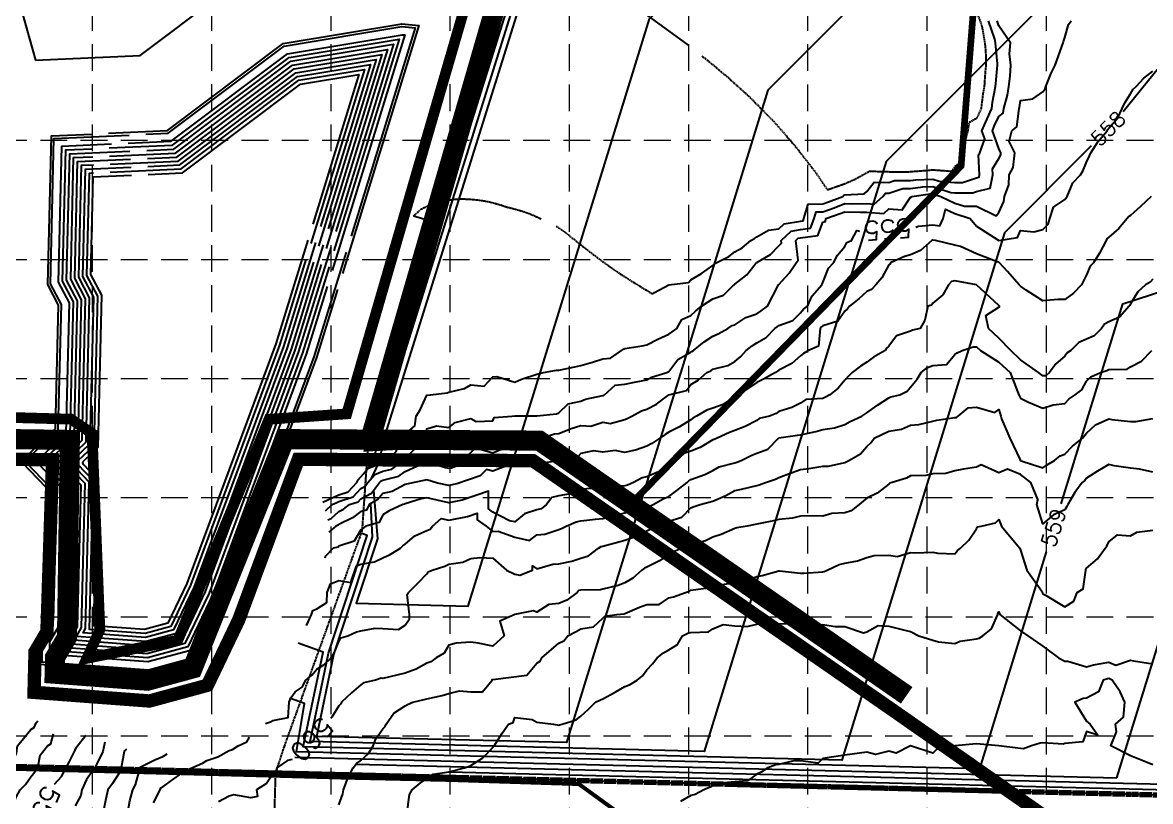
# Model space of a CAD drawing. Header units: inches. Extents: x 8135 to 11700, y -938 to 4760.
# Drawn here: x 9865 to 10706, y 3196 to 3777 of the extents above; entities that cross this region are included whole.
import ezdxf
from ezdxf.enums import TextEntityAlignment as Align

# ---------------------------------------------------------------- set-up
doc = ezdxf.new("R2010")
doc.units = ezdxf.units.IN
doc.header["$MEASUREMENT"] = 0
for name, pattern in [('DASHED', [0.75, 0.5, -0.25]), ('DASHED2', [0.375, 0.25, -0.125]), ('DOT2', [0.125, 0, -0.125]), ('HIDDEN', [0.375, 0.25, -0.125]), ('HIDDEN2', [0.1875, 0.125, -0.0625]), ('PHANTOM', [2.5, 1.25, -0.25, 0.25, -0.25, 0.25, -0.25])]:
    doc.linetypes.add(name, pattern=pattern)
for name, color, linetype in [('ADJ', 11, 'Continuous'), ('BERM1', 7, 'Continuous'), ('BNDY', 1, 'PHANTOM'), ('EC', 35, 'DASHED'), ('EXCAVATION-LIMITS-W&M', 3, 'DOT2'), ('EXCAVATION_LIMITS', 4, 'HIDDEN2'), ('FENCE', 8, 'FENCELINE3'), ('FINAL-REMEDIATION-2-27-07', 31, 'HIDDEN2'), ('GRID', 254, 'HIDDEN'), ('LIMITS OF DISTURBANCE', 1, 'HIDDEN'), ('PH1-BNDY', 1, 'PHANTOM'), ('PH2-BNDY', 1, 'PHANTOM'), ('PRO-SILT FENCE', 8, 'DASHED2'), ('PROP-CONT-H', 6, 'Continuous'), ('PROP-CONT-L', 7, 'Continuous')]:
    doc.layers.add(name, color=color, linetype=linetype)
doc.styles.add('SIMPLEX', font='simplex.shx', dxfattribs={"height": 24})
doc.styles.get("Standard").update_dxf_attribs({"font": 'ARIAL.TTF'})
doc.styles.add('Style-simple', font='simple.shx')
doc.linetypes.add('FENCELINE3', pattern='A,0.8,-0.1,["X",Standard,S=0.1,R=0,X=-0.05,Y=-0.05],-0.1', length=1)

msp = doc.modelspace()

# ---------------------------------------------------------------- linework, layer by layer
at = {"layer": 'ADJ'}
for p, q in [((9835.38, 3889.16), (9875.17, 3749.16)), ((9953.28, 3752.62), (10057.34, 3830.94)), ((9875.17, 3749.16), (9953.28, 3752.62))]:
    msp.add_line(p, q, dxfattribs=at)
at = {"layer": 'BERM1', "color": 35, "const_width": 5}
msp.add_lwpolyline([(10594.21, 4037.32), (10364.96, 4043.22), (10222.44, 3803.84), (10122.85, 3459.57), (10248.92, 3465.89), (10318.97, 3417.81), (10565.31, 3670.02)], close=True, dxfattribs=at)
at = {"layer": 'BNDY', "lineweight": 200}
msp.add_line((9619.08, 3228.04), (11194.11, 3188.8), dxfattribs=at)
at = {"layer": 'EC', "color": 35, "linetype": 'Continuous', "flags": 128}
msp.add_lwpolyline([(10225.7, 3839.86), (10227.11, 3841.72), (10228.65, 3843.02), (10230.5, 3843.68), (10232.87, 3843.64), (10235.95, 3842.82), (10239.94, 3841.14), (10245.03, 3838.53), (10251.42, 3834.93), (10259.26, 3830.27), (10268.47, 3824.59), (10278.92, 3817.95), (10290.49, 3810.41), (10303.06, 3802.02), (10316.49, 3792.83), (10330.66, 3782.91), (10345.45, 3772.3), (10360.72, 3761.01), (10362.01, 3760.01)], dxfattribs=at)
at = {"layer": 'EC', "color": 35, "elevation": 551, "flags": 128}
for points in [[(10568.92, 3794.91), (10576.92, 3784.6), (10579.4, 3778.41), (10580.75, 3774.58), (10582.99, 3761.91), (10583.61, 3755.22), (10583.82, 3745.41), (10583.19, 3739.33), (10582.56, 3729.41), (10581.65, 3724.69), (10580.18, 3712.91), (10579.16, 3710.67), (10576.92, 3705.56), (10571.09, 3702.34), (10570.29, 3696.41), (10568.19, 3688.78), (10566.34, 3679.91), (10566.65, 3673.84), (10560.67, 3669.65), (10558.14, 3665.95), (10544.17, 3667.01), (10540.93, 3666.65), (10527.67, 3665.67), (10525.6, 3665.52), (10511.42, 3665.59), (10509.11, 3665.72), (10496.53, 3665.96)], [(10465.56, 3652.35), (10478.43, 3656.84), (10486.56, 3660.42), (10496.53, 3665.96)]]:
    msp.add_lwpolyline(points, dxfattribs=at)
at = {"layer": 'EC', "color": 35, "linetype": 'Continuous', "flags": 128}
for points, elevation in [([(10089.35, 3419.1), (10096.41, 3422.42), (10101.42, 3424.66), (10108.33, 3426.9), (10114.78, 3433.91), (10115.65, 3435.97), (10117.67, 3438.06), (10123.43, 3444.66), (10134.17, 3448.78), (10135.49, 3449.1), (10137.25, 3450.41), (10143.99, 3457.1), (10148.76, 3466.91), (10149.6, 3467.98), (10150.67, 3470.03), (10157.91, 3476.06), (10159.08, 3483.41), (10162.08, 3488.18), (10166.92, 3499.04), (10167.34, 3499.01), (10169.67, 3499.41), (10181.99, 3500.85), (10183.42, 3501.31), (10195.01, 3504.15), (10199.67, 3506.72), (10209.73, 3505.86), (10216.17, 3512.72), (10219.09, 3513), (10232.67, 3508.84), (10237.48, 3511.03), (10248.92, 3514.69), (10249.87, 3514.97), (10254, 3515.91), (10263.74, 3517.6), (10265.42, 3517.62), (10277.38, 3520.27), (10281.67, 3521.28), (10290.45, 3523.63), (10298.17, 3526.17), (10303.99, 3526.6), (10312, 3532.41), (10313.63, 3533.45), (10314.67, 3533.79), (10327.6, 3535.79), (10330.92, 3536.73), (10339.09, 3540.75), (10347.42, 3544.66), (10349.91, 3546.38), (10353.3, 3548.91), (10357.17, 3555.51), (10363.67, 3558.62), (10367.25, 3561.84), (10371.73, 3565.41), (10376.75, 3568.73), (10380.17, 3570.91), (10388.23, 3573.6), (10395.92, 3581.41), (10396.37, 3581.71), (10396.67, 3582.01), (10405.55, 3588.89), (10412.62, 3597.91), (10412.82, 3598.02), (10412.92, 3598.11), (10423.28, 3604.05), (10429.42, 3610.48), (10431.31, 3612.49), (10431.06, 3614.41), (10438.65, 3621.54), (10445.67, 3622.69), (10452.99, 3623.6), (10455.69, 3630.91), (10457.18, 3635.91), (10462.17, 3635.96), (10470.69, 3638.9), (10478.67, 3641.97), (10484.21, 3641.79), (10494.92, 3642.17), (10500.61, 3641.72), (10507.07, 3647.41), (10508.98, 3649.78), (10511.42, 3649.73), (10521.75, 3653.24), (10527.67, 3653.22), (10536.86, 3654.5), (10544.17, 3654.87), (10557.67, 3650.33), (10560.67, 3650.12), (10574.18, 3650.12), (10576.92, 3651), (10587.06, 3653.58), (10588.95, 3663.41), (10588.75, 3668.08), (10593.42, 3675.79), (10594.82, 3678.5), (10594.98, 3679.91), (10593.42, 3683.17), (10588.63, 3696.41), (10590.09, 3699.74), (10593.42, 3707.12), (10596.78, 3709.51), (10597.2, 3712.91), (10599.83, 3722.9), (10600.87, 3729.41), (10601.83, 3737.13), (10602.29, 3745.41), (10601.33, 3753.89), (10602.1, 3761.91), (10593.42, 3774.64), (10592.09, 3778.41)], 553), ([(10091.25, 3412.71), (10096.35, 3417.41), (10099.8, 3419.04), (10101.42, 3419.76), (10111.98, 3423.19), (10117.67, 3429.38), (10120.6, 3430.99), (10122.88, 3433.91), (10128.14, 3439.94), (10134.17, 3442.26), (10140.74, 3443.84), (10149.57, 3450.41), (10150.12, 3450.96), (10150.67, 3452.1), (10158.23, 3459.24), (10164.78, 3466.91), (10165.96, 3467.89), (10166.92, 3473.98), (10174.06, 3476.28), (10183.42, 3474.97), (10188.07, 3478.7), (10199.67, 3481.55), (10203.66, 3479.43), (10216.17, 3479.87), (10217.23, 3482.36), (10230.32, 3483.41), (10232.46, 3483.62), (10232.67, 3483.63), (10248.7, 3483.63), (10248.92, 3483.72), (10263.66, 3485.12), (10265.42, 3485.81), (10272.25, 3492.69), (10281.67, 3494.47), (10285.25, 3495.95), (10298.17, 3498.8), (10298.7, 3498.9), (10299.38, 3499.41), (10307.47, 3506.62), (10314.67, 3507.15), (10321.66, 3508.82), (10330.92, 3510.61), (10334.43, 3512.4), (10345.77, 3515.91), (10346.85, 3516.49), (10347.42, 3516.83), (10354.11, 3525.62), (10363.67, 3531.16), (10364.53, 3531.56), (10365.65, 3532.41), (10373.81, 3538.78), (10380.17, 3543.09), (10384.22, 3544.87), (10391.49, 3548.91), (10394.64, 3550.95), (10396.67, 3551.62), (10404.87, 3557.09), (10412.92, 3559.84), (10416.27, 3562.06), (10421.03, 3565.41), (10429.13, 3581.41), (10429.26, 3581.58), (10429.42, 3581.72), (10437.11, 3590.11), (10442.23, 3597.91), (10443.91, 3599.7), (10441.97, 3614.41), (10443.89, 3616.22), (10445.67, 3616.51), (10458.49, 3618.1), (10462.17, 3628.06), (10464.31, 3628.77), (10464.56, 3630.91), (10475.05, 3634.53), (10478.67, 3635.93), (10490.37, 3635.54), (10494.92, 3635.7), (10507.63, 3634.7), (10511.42, 3638.04), (10521.37, 3637.31), (10527.67, 3646.71), (10528.22, 3646.87), (10528.52, 3647.41), (10542.2, 3649.33), (10544.17, 3649.42), (10550.16, 3647.41), (10560.67, 3642.33), (10567.91, 3640.06), (10576.92, 3640.06), (10591.42, 3632.92), (10593.42, 3635.41), (10597.1, 3643.67), (10597.76, 3647.41), (10600.81, 3656.14), (10601.2, 3663.41), (10604.1, 3669.07), (10605.33, 3679.91), (10601.25, 3688.47), (10603.03, 3696.41), (10606.93, 3699.19), (10608.64, 3712.91), (10608.86, 3713.74), (10609.67, 3718.85), (10618.78, 3720.31), (10626.17, 3725.53), (10627.91, 3727.67), (10628.53, 3729.41), (10632.52, 3739.26), (10635.34, 3745.41), (10641.45, 3761.91), (10641.64, 3762.94), (10642.67, 3766.04), (10645.46, 3775.58), (10647.32, 3778.41)], 554), ([(10335.44, 3574.58), (10336.75, 3575.76), (10347.42, 3581.41), (10361.94, 3583.17), (10363.67, 3585.03), (10371.85, 3589.73), (10380.17, 3595.91), (10381.37, 3596.71), (10382.57, 3597.91), (10392, 3602.58), (10396.67, 3605.91), (10402.06, 3608.95), (10408.45, 3614.41), (10411.33, 3616.03), (10412.92, 3617.18), (10421.59, 3622.25), (10429.42, 3623.12), (10433.41, 3626.87), (10445.67, 3628.87), (10447.49, 3629.1), (10448.16, 3630.91), (10451.37, 3641.72), (10462.17, 3641.83), (10466.32, 3643.26), (10477.1, 3647.41), (10477.81, 3648.25), (10478.67, 3648.48), (10492.98, 3649.32), (10494.92, 3650.95), (10500.56, 3657.94), (10511.42, 3657.73), (10515.71, 3659.19), (10527.67, 3659.14), (10531.52, 3659.68), (10544.17, 3660.31), (10549.07, 3658.66), (10560.67, 3657.85), (10566.33, 3657.85), (10576.92, 3661.26), (10578.68, 3661.7), (10579.01, 3663.41), (10578.38, 3678.46), (10579.26, 3679.91), (10582.96, 3690.38), (10580.77, 3696.41), (10584.63, 3705.21), (10588.11, 3712.91), (10588.7, 3717.63), (10590.98, 3729.41), (10591.12, 3731.64), (10592.55, 3745.41), (10592.53, 3746.3), (10591.08, 3761.91), (10590.58, 3764.76), (10585.75, 3778.41)], 552), ([(9929.5, 3694.51), (9973.44, 3696.45), (10059.84, 3761.48), (10148.28, 3776.12), (10160.97, 3774.88), (10103.93, 3589.79)], 543), ([(9944.27, 3687.15), (9976.27, 3688.57), (10063.09, 3753.91), (10148.55, 3768.06), (10150.44, 3767.87), (10096.28, 3592.15)], 540), ([(9957.44, 3693.74), (9974.15, 3694.48), (10060.65, 3759.59), (10148.35, 3774.1), (10158.34, 3773.13), (10110.41, 3617.6)], 543), ([(9929.99, 3683.52), (9977.33, 3685.61), (10064.3, 3751.07), (10146.31, 3764.64), (10097.67, 3606.82)], 543), ([(9958.05, 3681.76), (9978.39, 3682.66), (10065.52, 3748.23), (10142.01, 3760.89), (10098.97, 3621.22)], 543), ([(9930.25, 3677.53), (9979.45, 3679.7), (10066.73, 3745.39), (10137.71, 3757.14), (10091.93, 3608.59)], 543), ([(9958.57, 3675.77), (9980.52, 3676.75), (10067.95, 3742.55), (10133.42, 3753.39), (10093.27, 3623.12)], 543), ([(9930.74, 3671.54), (9981.58, 3673.79), (10069.17, 3739.71), (10129.12, 3749.64), (10086.2, 3610.36)], 543), ([(9958.9, 3669.78), (9982.64, 3670.83), (10070.38, 3736.87), (10124.83, 3745.89), (10087.56, 3624.97)], 543), ([(9930.87, 3665.54), (9983.7, 3667.88), (10071.6, 3734.04), (10120.53, 3742.13), (10080.46, 3612.12)], 543), ([(9959.13, 3663.79), (9984.76, 3664.92), (10072.81, 3731.2), (10116.24, 3738.38), (10081.81, 3626.69)], 543), ([(10531.56, 3624.42), (10533.45, 3625.13), (10544.17, 3626.18), (10549.54, 3625.54), (10551.95, 3630.91), (10553.71, 3637.87), (10560.67, 3634.51), (10572.17, 3630.91), (10576.92, 3625.21), (10593.42, 3614.41), (10607.37, 3616.75), (10609.67, 3621.91), (10619.57, 3621.01), (10626.17, 3622.66), (10630.3, 3626.79), (10631.53, 3630.91), (10634.26, 3639.33), (10642.67, 3645.13), (10643.76, 3646.31), (10644.3, 3647.41), (10648.66, 3657.52), (10654.44, 3663.41), (10656.1, 3666.28), (10658.92, 3672.84), (10661.12, 3677.71), (10662.02, 3679.91), (10667.17, 3688.16), (10674.25, 3696.41), (10674.62, 3697.22), (10675.42, 3698.24), (10682.09, 3706.14), (10685.42, 3712.91), (10687.4, 3717.25), (10691.67, 3723.91), (10693.59, 3727.49), (10695.8, 3729.41), (10701.66, 3735.73), (10708.17, 3740.84)], 555), ([(9865.56, 3450.89), (9890.14, 3474.3), (9892.37, 3566.16), (9884.25, 3581.58), (9886.95, 3692.63), (9917.01, 3693.96)], 543), ([(10706.95, 3647.41), (10699.17, 3639.91), (10691.67, 3633.19), (10690.29, 3632.31), (10689.07, 3630.91), (10682.84, 3623.38), (10675.42, 3617.05), (10674.05, 3615.79), (10673.54, 3614.41), (10668.4, 3604.94), (10663.92, 3597.91), (10661.54, 3595.29), (10658.92, 3588.74), (10656.38, 3584), (10655.1, 3581.41), (10649.08, 3575.11), (10642.67, 3570.46), (10637.46, 3570.46), (10626.17, 3569.52), (10613.8, 3577.41), (10609.67, 3580.39), (10608.7, 3581.41), (10599.92, 3591.31), (10593.9, 3597.91), (10593.42, 3598.23), (10592.92, 3598.41), (10576.92, 3604.45), (10564.95, 3610.07), (10560.67, 3610.97), (10546.12, 3614.41), (10544.17, 3614.64), (10543.96, 3614.62), (10543.41, 3614.41), (10535.11, 3606.98), (10527.67, 3603.67), (10523.03, 3602.62), (10512.78, 3597.91), (10512.3, 3597.02), (10511.42, 3596.34), (10506.2, 3586.64), (10501.63, 3581.41), (10498.5, 3577.94), (10494.92, 3576.46), (10489.18, 3571.07), (10482.19, 3565.41), (10480.67, 3563.38), (10478.67, 3561.84), (10473.36, 3554.23), (10462.17, 3550.82), (10461.12, 3549.97), (10460.23, 3548.91), (10458.87, 3535.71), (10451.41, 3532.41), (10447.91, 3530.17), (10445.67, 3528.53), (10439.07, 3522.61), (10429.42, 3517.83), (10428.41, 3516.93), (10427, 3515.91), (10417.86, 3510.98), (10412.92, 3508.55), (10407.61, 3504.81), (10399, 3499.41), (10397.71, 3498.39), (10396.67, 3497.86), (10387.79, 3492.03), (10380.17, 3489.44), (10375.66, 3487.79), (10367.91, 3483.41), (10365.26, 3481.82), (10363.67, 3480.57), (10355.38, 3475.34), (10347.42, 3471.36), (10344.53, 3469.8), (10340.75, 3466.91), (10334.78, 3463.06), (10330.92, 3461.1), (10323.3, 3458.16), (10314.67, 3456.32), (10307.31, 3457.77), (10298.17, 3456.49), (10291.1, 3457.48), (10281.67, 3455.64), (10279.27, 3452.85), (10266.59, 3450.41), (10265.62, 3450.21), (10265.42, 3450.12), (10251.21, 3448.13), (10248.92, 3447.38), (10236.42, 3446.6), (10232.67, 3445.81), (10229.92, 3447.66), (10216.17, 3442.23), (10211.35, 3443.57), (10206.59, 3438.74), (10189.27, 3432.78), (10183.42, 3431.61), (10174.97, 3433.5), (10166.92, 3435.85), (10151.87, 3432.69), (10150.67, 3432.32), (10140.96, 3427.12), (10134.17, 3425.77), (10130.51, 3421.08), (10123.83, 3417.41), (10121.9, 3413.32), (10117.67, 3412.23), (10111.55, 3407.44), (10101.42, 3402.58), (10100.81, 3402.01), (10099.09, 3401.41), (10093.88, 3396.79)], 556), ([(10093.07, 3406.1), (10095.65, 3407.01), (10101.42, 3412.34), (10104.89, 3414), (10109.25, 3417.41), (10115.63, 3419.49), (10117.67, 3421.71), (10125.55, 3426.03), (10131.7, 3433.91), (10132.85, 3435.23), (10134.17, 3435.74), (10146, 3438.59), (10150.67, 3442.07), (10165.43, 3448.89), (10166.92, 3449.21), (10180.8, 3445.16), (10183.42, 3444.58), (10185.24, 3444.94), (10190.61, 3446.79), (10203.3, 3459.67), (10216.17, 3456.1), (10223.93, 3459.16), (10232.67, 3464.93), (10234.57, 3464.99), (10248.92, 3465.89), (10249.87, 3465.97), (10252.12, 3466.91), (10262.1, 3470.24), (10265.42, 3470.38), (10274.63, 3474.07), (10281.67, 3476.41), (10289.15, 3475.94), (10298.17, 3478.91), (10303.67, 3477.91), (10314.67, 3480.8), (10316.42, 3481.64), (10319.72, 3483.41), (10326.96, 3487.31), (10330.92, 3488.49), (10338.24, 3492.32), (10347.42, 3499.41), (10360.56, 3502.57), (10363.67, 3507), (10369.31, 3510.27), (10375.71, 3515.91), (10378.75, 3517.33), (10380.17, 3518.41), (10391.44, 3521.14), (10396.67, 3524.16), (10401.03, 3527.99), (10405.12, 3532.41), (10409.47, 3535.91), (10412.92, 3538.15), (10419.86, 3541.97), (10426.42, 3548.91), (10428.23, 3550.11), (10429.42, 3550.95), (10439.82, 3554.86), (10445.67, 3560.49), (10447.92, 3563.17), (10450.68, 3565.41), (10454.23, 3573.11), (10461.42, 3581.41), (10461.8, 3581.79), (10462.17, 3583.24), (10466.36, 3593.72), (10470.17, 3597.91), (10473.06, 3603.52), (10478.67, 3610.11), (10480.17, 3612.89), (10483.55, 3614.41), (10487.59, 3621.86), (10489.67, 3621.38)], 555), ([(10708.17, 3585.54), (10706.28, 3583.3), (10702.92, 3581.41), (10697.17, 3576.08), (10691.67, 3567.29), (10691.01, 3566.06), (10690.75, 3565.41), (10683.55, 3557.16), (10675.42, 3553.83), (10672.3, 3552.03), (10670.05, 3548.91), (10664.49, 3543.35), (10658.92, 3540.8), (10653.12, 3538.3), (10647.03, 3532.41), (10644.48, 3530.58), (10642.67, 3528.19), (10636.07, 3522.51), (10631.2, 3515.91), (10628.56, 3513.53), (10626.17, 3513.4), (10623.13, 3515.91), (10609.67, 3525.47), (10602.29, 3532.41), (10593.42, 3541.6), (10585.63, 3548.91), (10583.84, 3558.5), (10593.42, 3564.68), (10593.88, 3564.95), (10593.98, 3565.41), (10593.42, 3565.99), (10576.92, 3581.41), (10560.67, 3584.27), (10558.16, 3583.93), (10556.03, 3581.41), (10551.76, 3574.05), (10544.17, 3567.78), (10543.22, 3566.34), (10540.51, 3565.41), (10538.17, 3554.91), (10534.75, 3548.91), (10529.11, 3547.48), (10527.67, 3546.76), (10517.02, 3543.23), (10511.42, 3535.58), (10509.71, 3534.13), (10508.58, 3532.41), (10499.87, 3527.46), (10494.92, 3523.8), (10490.28, 3520.62), (10484.09, 3515.91), (10481.3, 3513.24), (10478.67, 3510.24), (10473.72, 3504.36), (10467.5, 3499.41), (10464.19, 3497.46), (10462.17, 3496.6), (10449.46, 3495.74), (10445.67, 3493.19), (10439.05, 3489.93), (10429.42, 3486.92), (10427.39, 3485.38), (10422.35, 3483.41), (10414.68, 3481.66), (10412.92, 3480.27), (10404.2, 3475.77), (10396.67, 3472.73), (10392.51, 3471.08), (10383.47, 3466.91), (10381.19, 3465.89), (10380.17, 3465.61), (10370.71, 3459.88), (10363.67, 3457.38), (10358.57, 3455.59), (10352.65, 3450.41), (10349.71, 3448.09), (10347.42, 3445.98), (10339.57, 3441.76), (10330.92, 3438.2), (10327.49, 3437.39), (10320.96, 3433.91), (10316.62, 3431.93), (10314.67, 3431.4), (10301.67, 3430.42), (10298.17, 3429.41), (10286.35, 3429.23), (10281.67, 3428.77), (10273.74, 3425.47), (10265.42, 3423.97), (10260.05, 3422.79), (10256.22, 3417.41), (10252.25, 3414.18), (10248.92, 3413.5), (10239.77, 3410.43), (10232.67, 3404.47), (10228.63, 3405.33), (10216.17, 3411.8), (10212.84, 3414.18), (10212.84, 3427.34), (10193.3, 3420.62), (10183.42, 3418.65), (10169.14, 3421.84), (10166.92, 3422.49), (10162.78, 3421.62), (10150.67, 3417.84), (10150.39, 3417.69), (10148.97, 3417.41), (10138.94, 3412.79), (10134.17, 3409.71), (10131.49, 3404.01), (10121.34, 3401.41), (10119.37, 3399.72), (10117.67, 3398.6), (10112.68, 3389.98), (10101.42, 3386.29), (10100.7, 3385.64), (10097.02, 3384.91), (10091.08, 3378.76), (10090.95, 3377.38)], 557), ([(10100.25, 3577.84), (10084.59, 3527.05), (10017.42, 3345.93), (9996.35, 3301.85), (9959.6, 3291.87), (9878.23, 3297.97), (9877.84, 3317.24), (9886.69, 3332.2), (9888.92, 3424.07), (9865.51, 3448.64)], 543), ([(10077.13, 3327.06), (10077.14, 3327.07), (10080.81, 3335.41), (10082.01, 3338.37), (10084.92, 3339.54), (10092.46, 3344.38), (10092.62, 3351.91), (10095.14, 3358.2), (10101.42, 3360.71), (10110.33, 3359.37), (10114.42, 3371.71), (10117.67, 3372.93), (10127.84, 3374.74), (10134.17, 3377.63), (10139.12, 3379.96), (10147.2, 3384.91), (10149.02, 3386.56), (10150.67, 3387.91), (10157.99, 3393.99), (10166.92, 3398.11), (10169.31, 3399.02), (10171.05, 3401.41), (10177.69, 3406.97), (10183.42, 3405.69), (10197.34, 3408.46), (10204.51, 3410.93), (10204.51, 3406.1), (10211.07, 3401.41), (10216.17, 3397.32), (10220.07, 3397.51), (10232.67, 3393.02), (10243.38, 3390.54), (10248.92, 3394.94), (10254.98, 3395.35), (10265.42, 3398.89), (10267.25, 3399.55), (10270.84, 3401.41), (10278.39, 3404.65), (10281.67, 3405.2), (10292.8, 3406.62), (10298.17, 3407.01), (10306.5, 3409.33), (10314.67, 3411.12), (10319.22, 3412.94), (10330.92, 3415.43), (10332.41, 3415.97), (10335.75, 3417.41), (10343.07, 3421.76), (10347.42, 3423.39), (10353.26, 3427.98), (10361.01, 3433.91), (10362.4, 3435.2), (10363.67, 3436.2), (10374.22, 3439.86), (10380.17, 3442.79), (10384.93, 3445.65), (10396.67, 3448.62), (10398.14, 3448.93), (10401.24, 3450.41), (10409.15, 3454.24), (10412.92, 3455.68), (10421.09, 3458.74), (10429.09, 3466.91), (10429.28, 3467.06), (10429.42, 3467.09), (10443.37, 3469.25), (10445.67, 3469.57), (10457.06, 3472.02), (10462.17, 3473.47), (10471.01, 3474.58), (10478.67, 3477.17), (10482.63, 3479.39), (10491.31, 3483.41), (10494.92, 3485.92), (10502.9, 3491.68), (10511.42, 3497.04), (10513.01, 3497.85), (10519.55, 3499.41), (10525.17, 3501.95), (10527.67, 3504.91), (10532.66, 3510.93), (10535.44, 3515.91), (10540.37, 3519.72), (10544.17, 3521.31), (10554.52, 3522.06), (10560.67, 3529.35), (10562.4, 3530.65), (10566.09, 3532.41), (10574.34, 3535.03), (10576.92, 3535.07), (10579.87, 3532.41), (10593.42, 3523.69), (10601.86, 3515.91), (10607.3, 3501.82), (10608.42, 3499.41), (10609.67, 3496.74), (10615.45, 3493.81), (10626.17, 3489.35), (10634.07, 3491.76), (10642.67, 3492.78), (10645.81, 3496.32), (10650.35, 3499.41), (10655.38, 3503.01), (10658.92, 3509.52), (10662.12, 3512.72), (10669.35, 3515.91), (10673.92, 3517.41), (10675.42, 3518.22), (10689.13, 3518.5), (10691.67, 3520.17), (10699.75, 3524.34), (10707.49, 3532.41)], 558), ([(10046.69, 3254.13), (10050.25, 3255.33), (10052.17, 3256.32), (10063.58, 3258.5), (10064.33, 3269.91), (10065.5, 3273.08), (10068.67, 3277.77), (10073.86, 3281.15), (10076.8, 3286.41), (10081.28, 3290.11), (10084.92, 3294.66), (10090.04, 3297.8), (10095.6, 3302.91), (10097.82, 3306.51), (10101.42, 3315.29), (10102.81, 3318.01), (10107.92, 3319.41), (10114.53, 3322.51), (10117.67, 3323.1), (10128.32, 3325.09), (10134.17, 3324.91), (10145.72, 3324.21), (10150.67, 3327.41), (10153.92, 3332.21), (10153.92, 3335.41), (10152.3, 3350.26), (10153.27, 3351.91), (10160.23, 3358.7), (10166.92, 3365.77), (10168.01, 3367.33), (10170.81, 3368.41), (10180.32, 3371.52), (10183.42, 3372.88), (10193.77, 3374.41), (10199.67, 3377.09), (10206.58, 3378), (10216.17, 3377.38), (10226.24, 3368.41), (10232.67, 3365.51), (10236.29, 3364.74), (10245.67, 3368.41), (10245.67, 3371.71), (10248.92, 3369.53), (10260.87, 3372.97), (10265.42, 3373.29), (10274.98, 3375.2), (10281.67, 3377.43), (10287.44, 3379.15), (10294.97, 3384.91), (10296.88, 3386.21), (10298.17, 3386.37), (10310.05, 3389.53), (10314.67, 3390.91), (10322.48, 3393.48), (10330.92, 3397.77), (10333.37, 3398.96), (10337.8, 3401.41), (10344.82, 3403.94), (10347.42, 3405.06), (10357.04, 3407.94), (10363.67, 3414.93), (10365.44, 3415.7), (10370.75, 3417.41), (10378.23, 3419.35), (10380.17, 3419.98), (10389.84, 3424.25), (10396.67, 3427.95), (10401.64, 3428.86), (10412.92, 3431.73), (10414.78, 3432.05), (10419.38, 3433.91), (10426.89, 3436.45), (10429.42, 3437.52), (10438.55, 3441.14), (10445.67, 3443.66), (10451.69, 3444.39), (10462.17, 3446.03), (10466.49, 3446.09), (10478.67, 3448.85), (10479.68, 3449.39), (10481.68, 3450.41), (10490.22, 3455.19), (10494.92, 3460.78), (10498.13, 3463.71), (10500.57, 3466.91), (10511.42, 3472.13), (10520.96, 3473.73), (10527.67, 3476.71), (10533.8, 3477.28), (10544.17, 3479.65), (10547.2, 3480.39), (10560.67, 3482.35), (10561.8, 3482.27), (10563.08, 3483.41), (10570.59, 3489.65), (10576.92, 3489.98), (10590.54, 3486.21), (10593.42, 3488.28), (10595, 3483.41), (10595.46, 3481.35), (10601.71, 3466.91), (10609.36, 3450.73), (10609.41, 3450.41), (10609.67, 3450.31), (10610.15, 3449.94), (10626.17, 3444.91), (10629.47, 3447.11), (10634.94, 3450.41), (10639.28, 3453.8), (10642.67, 3455.08), (10648.5, 3461), (10655.81, 3466.91), (10658.92, 3470.82), (10665.48, 3476.86), (10675.42, 3481.43), (10677.8, 3481), (10691.67, 3479.46), (10695.62, 3479.46), (10708.17, 3481.72)], 559), ([(10708.17, 3441.61), (10698.27, 3443.81), (10691.67, 3444.49), (10679.36, 3446.41), (10675.42, 3447.27), (10666.92, 3442.41), (10658.92, 3437.21), (10657.53, 3435.33), (10655.67, 3433.91), (10650, 3426.47), (10644.84, 3417.41), (10644.22, 3415.89), (10642.67, 3413.41), (10634.19, 3409.64), (10626.17, 3403.09), (10621.79, 3417.41), (10622.43, 3421.15), (10617.39, 3433.91), (10609.67, 3439.93), (10599.96, 3443.78), (10593.42, 3441.08), (10580.4, 3446.94), (10576.92, 3445.33), (10567.17, 3443.81), (10560.67, 3442.49), (10553.97, 3440.61), (10544.17, 3440.3), (10538.96, 3439.12), (10527.67, 3438.82), (10524.54, 3437.09), (10513.92, 3433.91), (10512.06, 3433.26), (10511.42, 3432.73), (10502.84, 3425.99), (10494.92, 3422.26), (10492.3, 3420.07), (10489.32, 3417.41), (10483.42, 3412.73), (10478.67, 3411.21), (10468.97, 3410.82), (10462.17, 3408.79), (10454.36, 3408.99), (10445.67, 3408.76), (10439.67, 3407.32), (10429.42, 3406.36), (10425.45, 3405.26), (10412.92, 3402.83), (10411.8, 3402.51), (10405.7, 3401.41), (10398.08, 3399.99), (10396.67, 3399.58), (10386.52, 3395.06), (10380.17, 3393.16), (10374.75, 3390.34), (10363.67, 3387.39), (10362.01, 3386.6), (10357.32, 3384.91), (10350.46, 3381.83), (10347.42, 3380.1), (10340.5, 3375.34), (10330.92, 3370.81), (10329.3, 3370.06), (10327.31, 3368.41), (10320.43, 3362.56), (10314.67, 3358.98), (10309.5, 3357.08), (10298.17, 3354.35), (10296.37, 3353.72), (10281.67, 3353.51), (10280.35, 3353.25), (10279.15, 3351.91), (10271.25, 3346), (10265.42, 3343.55), (10257.89, 3342.95), (10248.92, 3337.09), (10246.22, 3338.16), (10232.67, 3335.41), (10221.25, 3330.49), (10224.65, 3319.41), (10216.17, 3311.76), (10205.17, 3313.91), (10199.67, 3314.63), (10188.71, 3314.05), (10183.42, 3312.49), (10179.8, 3306.53), (10173.84, 3302.91), (10169.9, 3299.93), (10166.92, 3298.94), (10158.99, 3294.46), (10150.67, 3291.65), (10134.17, 3287.72), (10132.84, 3287.74), (10128.67, 3286.41), (10119.74, 3284.35), (10117.67, 3282.97), (10110.74, 3276.96), (10103.31, 3269.91), (10102.69, 3268.62), (10101.42, 3267.25), (10095.99, 3258.84), (10095.37, 3257.64)], 560), ([(10101.42, 3193.41), (10104.31, 3201.48), (10104.76, 3204.41), (10108.17, 3214.06), (10111.94, 3220.91), (10114.53, 3224.1), (10117.67, 3226.41), (10123.33, 3231.75), (10126.88, 3237.41), (10128.95, 3242.48), (10134.17, 3250.08), (10135.79, 3251.84), (10136.53, 3253.41), (10142.42, 3261.66), (10150.67, 3267.16), (10152.48, 3268.08), (10156.41, 3269.91), (10164.96, 3271.9), (10166.92, 3272.5), (10178.38, 3274.96), (10183.42, 3276.31), (10191.36, 3278.36), (10199.67, 3277.62), (10208.46, 3277.62), (10215.53, 3286.41), (10215.73, 3286.85), (10216.17, 3286.82), (10241.47, 3290.17), (10248.92, 3299.06), (10251.33, 3300.5), (10252.77, 3302.91), (10265.42, 3314.07), (10269, 3315.78), (10272.04, 3319.41), (10278.38, 3322.65), (10281.67, 3324.74), (10291.1, 3326.27), (10298.17, 3332.65), (10299.57, 3334.05), (10308.49, 3335.41), (10314.15, 3335.93), (10314.67, 3336.01), (10325.55, 3340.86), (10330.92, 3342.72), (10340.11, 3342.72), (10347.42, 3347.79), (10350.78, 3348.51), (10359.85, 3351.91), (10362.75, 3352.85), (10363.67, 3353.45), (10376.81, 3355.28), (10380.17, 3356.49), (10390.39, 3358.2), (10396.67, 3359.05), (10404.43, 3360.54), (10412.92, 3363.77), (10416.94, 3364.4), (10429.42, 3367.84), (10429.85, 3367.98), (10445.67, 3366.11), (10447.98, 3366.11), (10462.17, 3367.17), (10463.14, 3367.44), (10465.47, 3368.41), (10474.46, 3372.62), (10478.67, 3373.62), (10488.06, 3375.38), (10494.92, 3377.91), (10500.56, 3379.28), (10511.42, 3379.55), (10517.64, 3378.6), (10527.67, 3381.74), (10531.26, 3381.32), (10544.17, 3381.91), (10547.84, 3381.24), (10560.67, 3380.57), (10562.52, 3383.04), (10564.95, 3384.91), (10571.09, 3390.83), (10576.92, 3399.35), (10577.61, 3400.72), (10580.22, 3401.41), (10590.93, 3403.83), (10593.42, 3406.15), (10595.56, 3401.41), (10606.42, 3388.21), (10609, 3384.91), (10609.67, 3383.41), (10614.39, 3368.41), (10625.39, 3352.7), (10625.7, 3351.91), (10626.17, 3350.88), (10628.24, 3349.85), (10642.67, 3341.19), (10649.28, 3345.21), (10651.86, 3351.91), (10656.26, 3354.62), (10658.31, 3368.41), (10658.42, 3368.93), (10658.92, 3369.85), (10666.98, 3376.85), (10672.78, 3384.91), (10674.02, 3386.31), (10675.42, 3389.62), (10681.92, 3394.81), (10691.67, 3394.08), (10696.28, 3396.81), (10708.17, 3398.37)], 561), ([(10152.22, 3187.91), (10154.06, 3200.97), (10156.09, 3204.41), (10161.85, 3209.57), (10166.92, 3213.09), (10171.56, 3216.27), (10183.42, 3217.96), (10195.03, 3220.91), (10198.42, 3222.18), (10199.67, 3222.74), (10208.78, 3228.31), (10216.17, 3236.23), (10216.53, 3237.05), (10217.09, 3237.41), (10223, 3246.79), (10227.82, 3253.41), (10231.34, 3254.74), (10232.67, 3258.57), (10245.44, 3256.95), (10248.92, 3254.91), (10261.3, 3253.41), (10265.42, 3252.68), (10265.92, 3252.93), (10267.75, 3253.41), (10278.31, 3256.82), (10281.67, 3259.6), (10287.17, 3264.41), (10292.67, 3269.91), (10296.46, 3271.63), (10298.17, 3272.49), (10307.27, 3277.32), (10314.67, 3281.62), (10318.08, 3282.96), (10323.81, 3286.41), (10327.85, 3289.53), (10330.92, 3294.11), (10335.32, 3298.51), (10338.69, 3302.91), (10343.52, 3306.82), (10347.42, 3309.1), (10353.84, 3312.9), (10357.58, 3319.41), (10361.59, 3321.47), (10363.67, 3321.85), (10376.98, 3322.51), (10380.17, 3324.74), (10387.94, 3327.88), (10396.67, 3326.99), (10405.7, 3326.52), (10412.92, 3328.14), (10419.52, 3329.01), (10429.42, 3328.64), (10436.43, 3328.51), (10445.67, 3327.7), (10453.77, 3327.56), (10462.17, 3328.03), (10471.38, 3326.48), (10478.67, 3326.48), (10492.6, 3321.7), (10494.92, 3322.46), (10503.42, 3327.17), (10511.42, 3326.72), (10523.3, 3323.72), (10527.67, 3322.8), (10533.75, 3319.41), (10544.17, 3316.22), (10548.57, 3315.01), (10560.67, 3313.8), (10564.57, 3315.46), (10576.92, 3317.28), (10578.73, 3317.6), (10581.48, 3319.41), (10588.01, 3324.66), (10592.69, 3335.41), (10592.75, 3336.08), (10593.42, 3337.47), (10594.2, 3335.41), (10609.67, 3323.1), (10615.03, 3319.41), (10626.17, 3311.77), (10637.85, 3302.91), (10642.67, 3300.47), (10644.94, 3300.61), (10658.92, 3296.34), (10664.04, 3297.79), (10675.42, 3299.83), (10680.77, 3297.48), (10691.67, 3301.17), (10693.87, 3300.71), (10708.17, 3298.55)], 562), ([(10708.17, 3223.16), (10704.05, 3225.04), (10691.67, 3229.99), (10677.05, 3237.41), (10681.23, 3247.7), (10680.5, 3253.41), (10686.42, 3258.75), (10687.48, 3269.91), (10684.03, 3277.67), (10677.95, 3286.41), (10675.42, 3287.52), (10674.48, 3287.35), (10671.18, 3286.41), (10667.68, 3277.66), (10658.92, 3273), (10656.29, 3272.59), (10650.06, 3269.91), (10658.92, 3255.77), (10661.67, 3253.41), (10667.17, 3245.41), (10658.92, 3248.08), (10655.97, 3240.32), (10642.67, 3239.01), (10641.41, 3238.64), (10626.17, 3239.7), (10624.23, 3239.29), (10617.92, 3237.41), (10611.87, 3235.21), (10609.67, 3235.47), (10593.42, 3237.41), (10576.92, 3238.86), (10560.67, 3237.41), (10546.92, 3234.66), (10544.17, 3231.91), (10527.67, 3237.41), (10516.84, 3231.91), (10511.42, 3233.29), (10501.52, 3230.81), (10494.92, 3232.7), (10478.67, 3230.34), (10462.17, 3227.98), (10458.64, 3224.45), (10445.67, 3226.07), (10440.6, 3226.07), (10429.42, 3223.45), (10427.22, 3223.11), (10421.17, 3220.91), (10416.22, 3217.61), (10412.92, 3216.2), (10406.15, 3211.29), (10396.67, 3210.41), (10391.17, 3209.91), (10380.17, 3207.71), (10378.11, 3206.47), (10373.57, 3204.41), (10366.97, 3201.11), (10363.67, 3200.29), (10355.98, 3195.73)], 563), ([(9875.66, 3254.42), (9876.96, 3255.95)], 553), ([(9838.92, 3189.97), (9845.88, 3197.45), (9847.61, 3204.41), (9849.87, 3209.97), (9855.42, 3220.16), (9855.78, 3220.55), (9856.04, 3220.91), (9860.84, 3231.91), (9861.66, 3237.41), (9866.29, 3242.71), (9871.67, 3249.46), (9874.16, 3251), (9875.66, 3254.42)], 553), ([(9856.23, 3187.91), (9860.7, 3199.05), (9863.78, 3204.41), (9867.55, 3208.6), (9871.67, 3214.2), (9874.61, 3217.98), (9876.75, 3220.91), (9878.59, 3230.49), (9884.05, 3237.41), (9886.56, 3238.97), (9888.62, 3246.37)], 554), ([(9889.19, 3208.7), (9894.55, 3214.53), (9898.03, 3220.91), (9900.34, 3225.24), (9904.67, 3234.03), (9905.8, 3236.26), (9906.36, 3237.41), (9912.57, 3245.25)], 555), ([(9926.74, 3240.18), (9925.22, 3233.11), (9920.92, 3223.95), (9919.94, 3221.91), (9919.43, 3220.91), (9913.23, 3212.22), (9909.6, 3204.41), (9908.85, 3200.17), (9904.67, 3192.69)], 556), ([(9963.17, 3194.92), (9967.97, 3204.41), (9968.62, 3205.97), (9970.17, 3206.8), (9978.29, 3212.8), (9986.67, 3218.79), (9988.14, 3219.43), (9991.72, 3220.91), (9999.57, 3224.31), (10002.92, 3226.41), (10011.07, 3229.26), (10019.42, 3233.92), (10022.05, 3234.74), (10026.3, 3237.41), (10032.7, 3240.34), (10034.66, 3243.86)], 559), ([(9941.31, 3233.25), (9939.11, 3220.91), (9938.75, 3219.56), (9937.42, 3216.95), (9932.64, 3209.2), (9929.17, 3204.41), (9927.59, 3197.74), (9925.58, 3187.91)], 557), ([(9943.08, 3234.94), (9941.34, 3233.44), (9941.31, 3233.25)], 557), ([(9943.98, 3187.91), (9945.36, 3196.36), (9947.81, 3204.41), (9949.81, 3208.34), (9953.11, 3220.91), (9953.2, 3221.39), (9953.67, 3221.8), (9964.08, 3227), (9970.17, 3229.37), (9973.37, 3231.36)], 558), ([(10066.55, 3227.09), (10063.12, 3226.47), (10055.06, 3220.91), (10054.69, 3218.4), (10052.17, 3216.29), (10047.31, 3209.28), (10039.8, 3204.41), (10040.62, 3199.46), (10035.67, 3198.59), (10022.91, 3200.87), (10019.42, 3199.91), (10011.66, 3195.67)], 560)]:
    msp.add_lwpolyline(points, dxfattribs=dict(at, elevation=elevation))
at = {"layer": 'EC', "color": 35}
msp.add_lwpolyline([(10371.88, 3752.33), (10376.38, 3748.84), (10392.32, 3735.5), (10408.43, 3720.75), (10424.6, 3704.31), (10440.75, 3685.93), (10456.75, 3665.32), (10465.56, 3652.35)], dxfattribs=at)
at = {"layer": 'EC', "color": 35, "linetype": 'Continuous', "elevation": 543, "flags": 128}
for points in [[(10106.73, 3605.66), (10082.7, 3527.7), (10015.58, 3346.71), (9994.94, 3303.54), (9959.4, 3293.89), (9880.2, 3299.83), (9879.85, 3316.71), (9888.67, 3331.63), (9890.94, 3424.85), (9868.62, 3448.28, -0.414214), (9868.69, 3451.1), (9892.12, 3473.42), (9894.39, 3566.64), (9886.26, 3582.05), (9888.9, 3690.71), (9944.95, 3693.19)], [(10092.6, 3580.2), (10077.01, 3529.62), (10010.05, 3349.05), (9990.72, 3308.61), (9958.83, 3299.95), (9886.08, 3305.4), (9885.89, 3315.13), (9894.63, 3329.92), (9897, 3427.18), (9877.1, 3448.07, -0.414214), (9877.17, 3450.9), (9898.06, 3470.79), (9900.42, 3568.05), (9892.3, 3583.47), (9894.76, 3684.97), (9931.78, 3686.6)], [(10093.98, 3594.88), (10074.17, 3530.59), (10007.29, 3350.22), (9988.6, 3311.14), (9958.54, 3302.98), (9889.03, 3308.19), (9888.9, 3314.34), (9897.61, 3329.07), (9900.03, 3428.35), (9881.34, 3447.97, -0.414214), (9881.41, 3450.79), (9901.03, 3469.48), (9903.44, 3568.76), (9895.31, 3584.17), (9897.69, 3682.09), (9917.5, 3682.97)], [(10095.28, 3609.28), (10071.33, 3531.55), (10004.52, 3351.39), (9986.49, 3313.68), (9958.25, 3306.01), (9891.97, 3310.98), (9891.92, 3313.55), (9900.59, 3328.21), (9903.06, 3429.52), (9885.59, 3447.86, -0.414214), (9885.65, 3450.69), (9904, 3468.16), (9906.46, 3569.47), (9898.33, 3584.88), (9900.63, 3679.22), (9945.57, 3681.21)], [(10088.25, 3596.64), (10068.49, 3532.52), (10001.75, 3352.56), (9984.38, 3316.21), (9957.96, 3309.04), (9895.51, 3313.72), (9903.57, 3327.36), (9906.09, 3430.69), (9889.83, 3447.76, -0.414214), (9889.9, 3450.59), (9906.96, 3466.85), (9909.48, 3570.18), (9901.35, 3585.59), (9903.56, 3676.35), (9917.76, 3676.97)], [(10089.59, 3611.18), (10065.65, 3533.48), (9998.99, 3353.73), (9982.26, 3318.75), (9957.67, 3312.07), (9900.55, 3316.35), (9906.55, 3326.51), (9909.11, 3431.86), (9894.07, 3447.66, -0.414214), (9894.14, 3450.49), (9909.93, 3465.53), (9912.5, 3570.89), (9904.37, 3586.3), (9906.49, 3673.47), (9946.08, 3675.22)], [(10082.52, 3598.41), (10062.8, 3534.45), (9996.22, 3354.9), (9980.15, 3321.28), (9957.38, 3315.1), (9905.59, 3318.98), (9909.53, 3325.65), (9912.14, 3433.03), (9898.31, 3447.55, -0.414214), (9898.38, 3450.38), (9912.9, 3464.22), (9915.51, 3571.59), (9907.39, 3587.01), (9909.42, 3670.6), (9918.25, 3670.99)], [(10083.88, 3613.02), (10059.96, 3535.41), (9993.46, 3356.08), (9978.04, 3323.82), (9957.09, 3318.13), (9910.63, 3321.61), (9912.51, 3324.8), (9915.17, 3434.2), (9902.55, 3447.45, -0.414214), (9902.62, 3450.28), (9915.87, 3462.9), (9918.53, 3572.3), (9910.4, 3587.72), (9912.35, 3667.73), (9946.41, 3669.23)], [(10076.78, 3600.18), (10057.12, 3536.37), (9990.69, 3357.25), (9975.92, 3326.35), (9956.8, 3321.16), (9915.5, 3324.26), (9918.2, 3435.37), (9906.79, 3447.35, -0.414214), (9906.86, 3450.18), (9918.84, 3461.59), (9921.55, 3573.01), (9913.42, 3588.42), (9915.28, 3664.85), (9918.38, 3664.99)], [(10078.13, 3614.74), (10054.28, 3537.34), (9987.93, 3358.42), (9973.81, 3328.89), (9956.51, 3324.19), (9918.57, 3327.03), (9921.23, 3436.54), (9911.03, 3447.24, -0.414214), (9911.1, 3450.07), (9921.81, 3460.27), (9924.57, 3573.72), (9916.44, 3589.13), (9918.21, 3661.98), (9946.64, 3663.24)]]:
    msp.add_lwpolyline(points, format="xyb", dxfattribs=at)
at = {"layer": 'EC', "color": 35, "elevation": 552}
msp.add_lwpolyline([(10156.95, 3632.81), (10161.81, 3637.19, -0.142615), (10197.78, 3645.09, -0.079863), (10226.02, 3639.33, -20.421799)], format="xyb", dxfattribs=at)
at = {"layer": 'EC', "color": 35}
for points in [[(10226.19, 3639.31, -0.018456), (10238.48, 3636.01, -0.029665), (10245.89, 3633.22, -0.002482), (10252.19, 3630.39, -0.020929)], [(10263.41, 3624.89, -0.037253), (10273.61, 3617.77, 0.014616), (10302.78, 3595.38, 0.014105), (10313.25, 3588.26, 0.008335), (10335.44, 3574.58)]]:
    msp.add_lwpolyline(points, format="xyb", dxfattribs=at)
at = {"layer": 'EXCAVATION-LIMITS-W&M', "flags": 128}
msp.add_lwpolyline([(11016.14, 3193.31), (10548.69, 2425.1), (9585.16, 2999.07), (9589.45, 3014.77), (9591.13, 3074.11), (9609.8, 3162.65), (9642.16, 3187.9), (9664.05, 3201.67), (9682.17, 3226.47)], close=True, dxfattribs=at)
at = {"layer": 'EXCAVATION_LIMITS', "const_width": 3, "flags": 128}
msp.add_lwpolyline([(9665.61, 3091.23), (9741.87, 3047.2), (9803.95, 3006.98), (9827.22, 2996.52), (9882.66, 2979.65), (9904.15, 2979.11), (9914.24, 3015.79), (9944.64, 3000.65), (9949.54, 2989.08), (10028.85, 2954.85), (10014.03, 2915.68), (10059.96, 2883.21), (10127.72, 2855.39), (10230.98, 2811.26), (10322.59, 2770.29), (10356.67, 2775.06), (10412.35, 2719.73), (10463.07, 2655.43), (10532.22, 2586.07), (10596.22, 2520.1), (10669.32, 2445.16), (10773.32, 2518.73), (10878.05, 2593.68), (10963.91, 2654.37), (10888.52, 2733.85), (10791.93, 2819.18), (10723.09, 2881.58), (10654.68, 2941.25), (10614.12, 2977.63), (10576.96, 3013.69), (10534.65, 3058.44), (10517.96, 3038.58), (10428.54, 3101.16), (10359.76, 3151.2), (10280.24, 3208.85), (10185.24, 3211.9), (10105.07, 3213.67), (10034.29, 3215.62), (9954.14, 3217.75), (9867.67, 3219.97), (9795.65, 3221.41), (9724.32, 3216.78), (9695.27, 3215.27), (9665.97, 3187.43), (9632.91, 3152.75), (9616.95, 3104.93)], close=True, dxfattribs=at)
at = {"layer": 'FENCE', "flags": 128}
msp.add_lwpolyline([(9679.29, 3226.33), (9761, 3224.79), (9818.44, 3223.69), (10012.55, 3218.33), (10154.01, 3214.82), (10261.62, 3212.29), (10368.66, 3209.36), (10471.01, 3206.88), (10598.59, 3203.59), (10744.68, 3199.94), (10901.33, 3195.55), (11057.34, 3191.51), (11134.86, 3189.48), (11193.58, 3188.13), (11191.63, 3087.6), (11187.78, 2938.03), (11183.32, 2782.9), (11179.67, 2632.64), (11176.35, 2481.35), (11172.32, 2331.79), (11169.93, 2229.99), (11167.42, 2158.01), (11088.9, 2120.49), (11000.75, 2077.53), (10916.04, 2036.97), (10842.62, 2001.4), (10751.6, 1957.09), (10746.36, 1954.4), (10673.13, 1919.45), (10649.56, 1907.96), (10597.63, 1882.22), (10511.41, 1785), (10416.41, 1678.35), (10320.83, 1570.05), (10207.67, 1442.35), (10110.13, 1332.4), (10053.54, 1268.15), (9904.71, 1273.08), (9747.26, 1277.92), (9589.98, 1282.67), (9441.5, 1287.98), (9338.47, 1291.6), (9306.7, 1333.68), (9250.93, 1408.83), (9228.33, 1442.39), (9210.05, 1440.71)], dxfattribs=at)
at = {"layer": 'FINAL-REMEDIATION-2-27-07', "const_width": 10}
msp.add_lwpolyline([(10894.8, 2997.89), (10516.17, 3262.73), (10246.04, 3450.16), (10246.04, 3450.16), (10071.1, 3451.19), (10026.69, 3331.42), (10003.32, 3282.55), (9960.14, 3270.82), (9874.07, 3277.27), (9874.8, 3307.55), (9883.67, 3322.55), (9887.85, 3450.83), (9719.15, 3453.27)], dxfattribs=at)
at = {"layer": 'GRID', "color": 252, "linetype": 'HIDDEN', "lineweight": 0, "ltscale": 80}
for p, q in [((9917.73, -488.93), (9917.73, 4667.09)), ((10006.62, -488.94), (10006.62, 4667.09)), ((10095.51, -488.96), (10095.51, 4667.09)), ((10184.4, -488.97), (10184.4, 4667.09)), ((10273.3, -488.99), (10273.3, 4667.09)), ((10362.19, -489), (10362.19, 4667.09)), ((10451.08, -489.01), (10451.08, 4667.09)), ((10539.98, -489.03), (10539.98, 4667.09)), ((10628.87, -489.04), (10628.87, 4667.09)), ((8228.76, 3689.27), (11606.69, 3689.27)), ((8228.76, 3600.38), (11606.69, 3600.38)), ((8228.76, 3511.49), (11606.69, 3511.49)), ((8228.76, 3422.59), (11606.69, 3422.59)), ((8228.76, 3333.7), (11606.69, 3333.7)), ((8228.76, 3244.81), (11606.69, 3244.81))]:
    msp.add_line(p, q, dxfattribs=at)
at = {"layer": 'LIMITS OF DISTURBANCE', "color": 1, "ltscale": 150, "const_width": 8}
msp.add_lwpolyline([(11356.16, 4082.91), (10372.03, 4099.15), (10205, 3822.33), (10107.2, 3485.09), (10049.23, 3481.1), (9981.33, 3316.26), (9913.43, 3302.68), (9923.13, 3324.01), (9917.31, 3470.44), (9901.53, 3481.16), (9692.97, 3486.98), (9673.57, 3405.52), (9728.86, 3367.71), (9733.71, 3335.71), (9577.44, 3177.33)], dxfattribs=at)
at = {"layer": 'PH1-BNDY'}
for p, q in [((10222.44, 3803.84), (10122.85, 3459.57)), ((10122.85, 3459.57), (10118.55, 3398.02)), ((10118.55, 3398.02), (10060.44, 3236.75)), ((10060.44, 3236.75), (10054.06, 3217.21)), ((10054.06, 3217.21), (9993.07, 1270.04))]:
    msp.add_line(p, q, dxfattribs=at)
at = {"layer": 'PH2-BNDY'}
for q in [(9619.08, 3228.04), (9993.07, 1270.04)]:
    msp.add_line((10054.06, 3217.21), q, dxfattribs=at)
at = {"layer": 'PRO-SILT FENCE', "color": 200, "const_width": 15}
for points in [[(10124.67, 3465.88), (10222.44, 3803.84), (10364.96, 4043.22), (10393.12, 4090.51)], [(10524.72, 3275.05), (10250.77, 3465.13), (10060.99, 3466.25), (9992.19, 3295.07), (9958.7, 3285.97), (9889.41, 3291.17), (9889.7, 3303.28), (9898.61, 3318.35), (9900.74, 3465.65), (9803.72, 3467.05), (9706.58, 3468.45), (9696.99, 3413.54), (9736.27, 3380.59), (9746.73, 3375.98), (9745.58, 3374.89), (9748.64, 3323.79), (9596.04, 3170.08), (9576.24, 3076.18), (9566.07, 2924.96)]]:
    msp.add_lwpolyline(points, dxfattribs=at)
at = {"layer": 'PROP-CONT-H', "color": 40, "ltscale": 100}
for p, q in [((10681.54, 3213.58), (10744.19, 3416.87)), ((10068.54, 3228.85), (10681.54, 3213.58))]:
    msp.add_line(p, q, dxfattribs=at)
msp.add_lwpolyline([(10127.24, 3428.19), (10130.15, 3391.86), (10114.33, 3343.74), (10197.81, 3341.66), (10332.84, 3779.82), (10472.17, 3919.15)], dxfattribs=at)
at = {"layer": 'PROP-CONT-L', "color": 40, "ltscale": 100}
for points in [[(10156.95, 3632.81), (10176.53, 3627.15), (10231.2, 3801.76), (10401.9, 4079.87)], [(10119.68, 3440.36), (10127.17, 3449.72), (10132.91, 3474.46), (10234.87, 3800.09), (10404.87, 4075.96)], [(10406.75, 3995.15), (10284.33, 3872.73), (10238.28, 3798), (10238.69, 3798.9), (10136.73, 3473.26), (10136.81, 3473.55), (10130.98, 3448.45), (10125.43, 3436.83)], [(10539.06, 3844.62), (10421.1, 3726.65), (10271.06, 3239.81), (10084.98, 3244.44), (10097.53, 3305.45), (10126.35, 3393.11), (10125.1, 3418.11)], [(11352.99, 3800.12), (11216.67, 3804.43), (10959.99, 3822.76), (10778, 3824.31), (10686.16, 3710.43)], [(10628.4, 3792.54), (10509.35, 3673.49), (10373.68, 3233.25), (10079.88, 3240.57), (10093.65, 3306.48), (10122.55, 3394.36), (10116.49, 3396.55)], [(10662.36, 3685.07), (10597.61, 3620.32), (10476.3, 3226.69), (10074.78, 3236.7), (10089.74, 3307.31), (10070.93, 3314.09)], [(10639.86, 3417.86), (10685.87, 3567.16), (10763.62, 3592.6)], [(10114.21, 3223.71), (10736.45, 3208.21), (10738.46, 3289.04), (10751.02, 3472.1)], [(10628.85, 3382.17), (10578.92, 3220.13), (10069.72, 3232.82), (10075.81, 3268.9), (10065.35, 3272.67)], [(10183.5, 3217.98), (10740.35, 3204.11), (10742.46, 3288.94), (10748.95, 3388.7)], [(10386.27, 3208.93), (10744.25, 3200.01), (10746.46, 3288.85)]]:
    msp.add_lwpolyline(points, dxfattribs=at)

# ---------------------------------------------------------------- texts
at = {"layer": 'EC', "color": 35, "style": 'Style-simple'}
for s, rotation, p in [('555', 184.14051, (10510.68, 3622.9, 555)), ('560', 227.09603, (10081.25, 3242.18, 560)), ('555', 245.92603, (9880.63, 3189.59, 555))]:
    msp.add_text(s, height=14, rotation=rotation, dxfattribs=at).set_placement(p, align=Align.MIDDLE_CENTER)
at = {"layer": 'PROP-CONT-L', "color": 40, "ltscale": 100, "style": 'SIMPLEX'}
for s, rotation, p in [('558', 45, (10674.93, 3698.06)), ('559', 72.36315, (10634.28, 3400.17))]:
    msp.add_text(s, height=11.2, rotation=rotation, dxfattribs=at).set_placement(p, align=Align.MIDDLE)

doc.saveas('drawing.dxf')
